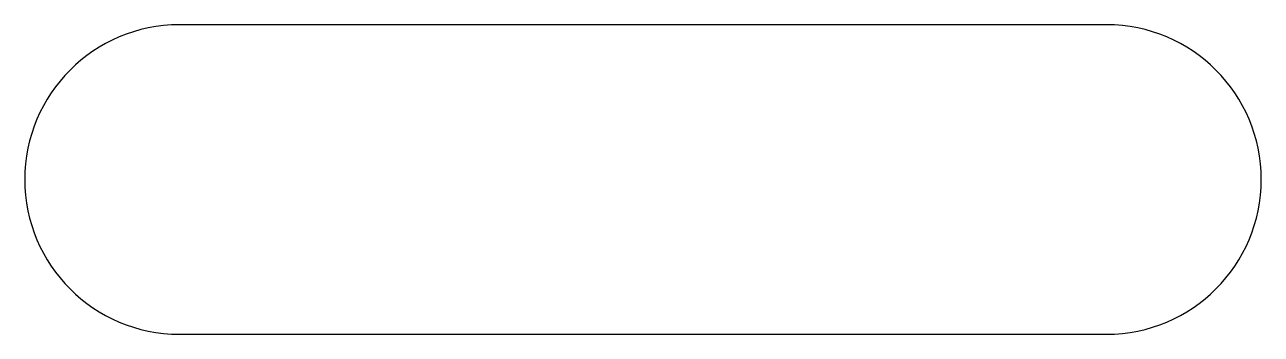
# Model space of a CAD drawing. Header units: inches. Extents: x 0 to 2, y 0 to 0.5.
import ezdxf

# ---------------------------------------------------------------- set-up
doc = ezdxf.new("R2010")
doc.units = ezdxf.units.IN

msp = doc.modelspace()

# ---------------------------------------------------------------- linework, layer by layer
at = {"color": 1}
for p, q in [((1.75, 0.5), (0.25, 0.5)), ((0.25, 0), (1.75, 0))]:
    msp.add_line(p, q, dxfattribs=at)
for centre, start, end in [((0.25, 0.25), 90, 270), ((1.75, 0.25), -90, 90)]:
    msp.add_arc(centre, 0.25, start, end, dxfattribs=at)

doc.saveas('drawing.dxf')
